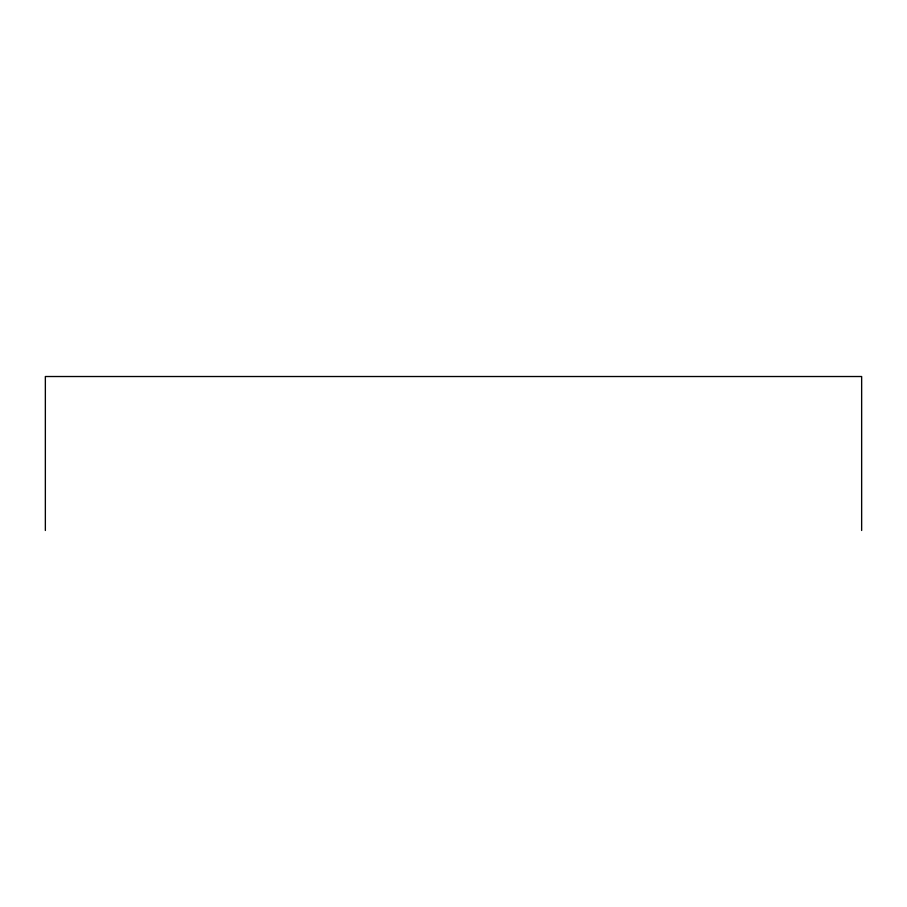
<?xml version="1.0" encoding="UTF-8"?>
<svg xmlns="http://www.w3.org/2000/svg" width="907" height="907" viewBox="0 0 907 907"><rect width="100%" height="100%" fill="white"/><g stroke="black" fill="none" stroke-linecap="round" stroke-linejoin="round"><path stroke-width="1.36" d="M861.65 530.482L861.65 376.518L45.35 376.518L45.35 530.482"/></g></svg>
